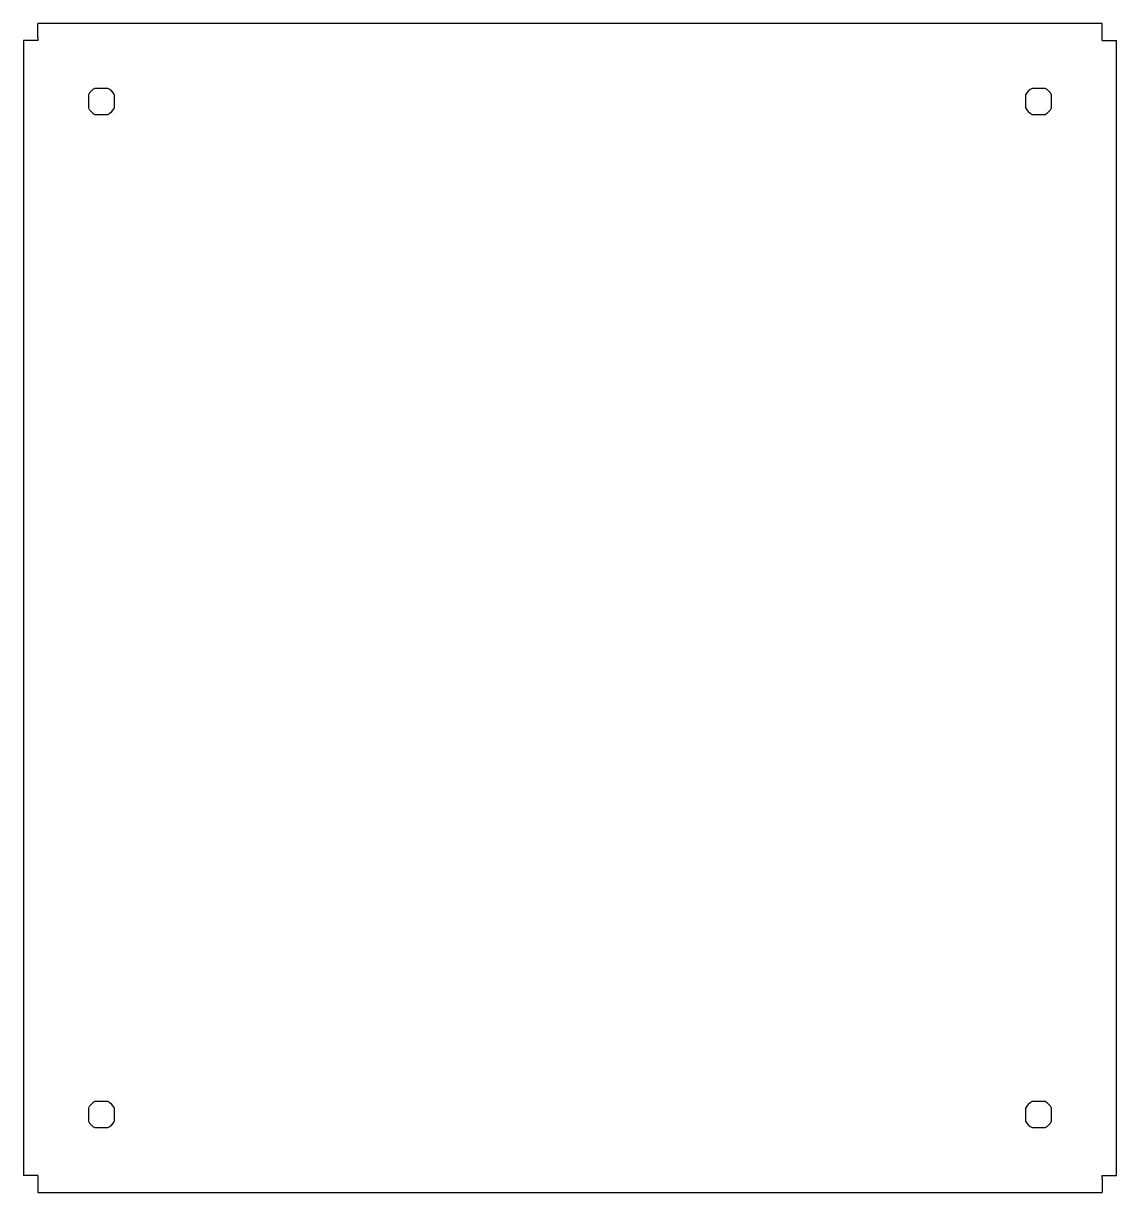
# Model space of a CAD drawing. Header units: millimetres. Extents: x -8 to 594, y -8 to 636.
import ezdxf

# ---------------------------------------------------------------- set-up
doc = ezdxf.new("R2010")
doc.units = ezdxf.units.MM

msp = doc.modelspace()

# ---------------------------------------------------------------- linework, layer by layer
at = {"color": 7, "linetype": 'Continuous', "lineweight": 25}
for p, q in [((0, 627.95), (0, 635.95)), ((586, 635.95), (0, 635.95)), ((586, 627.95), (586, 635.95)), ((-7.95, 626.5), (-7.95, 1.5)), ((0.05, 626.5), (-7.95, 626.5)), ((0.05, 627.95), (0, 627.95)), ((0.05, 627.95), (0.05, 626.5)), ((585.95, 627.95), (586, 627.95)), ((585.95, 626.5), (585.95, 627.95)), ((585.95, 626.5), (593.95, 626.5)), ((593.95, 1.5), (593.95, 626.5)), ((38.59, 600.15), (31.41, 600.15)), ((554.59, 600.15), (547.41, 600.15)), ((27.85, 596.59), (27.85, 589.41)), ((42.15, 589.41), (42.15, 596.59)), ((543.85, 596.59), (543.85, 589.41)), ((558.15, 589.41), (558.15, 596.59)), ((31.41, 585.85), (38.59, 585.85)), ((547.41, 585.85), (554.59, 585.85)), ((38.59, 42.15), (31.41, 42.15)), ((554.59, 42.15), (547.41, 42.15)), ((27.85, 38.59), (27.85, 31.41)), ((42.15, 31.41), (42.15, 38.59)), ((543.85, 38.59), (543.85, 31.41)), ((558.15, 31.41), (558.15, 38.59)), ((31.41, 27.85), (38.59, 27.85)), ((547.41, 27.85), (554.59, 27.85)), ((0.05, 1.5), (-7.95, 1.5)), ((0, 0.05), (0, -7.95)), ((0.05, 0.05), (0, 0.05)), ((0.05, 1.5), (0.05, 0.05)), ((585.95, 1.5), (593.95, 1.5)), ((585.95, 0.05), (585.95, 1.5)), ((585.95, 0.05), (586, 0.05)), ((586, 0.05), (586, -7.95)), ((0, -7.95), (586, -7.95))]:
    msp.add_line(p, q, dxfattribs=at)
for centre, start, end in [((35, 593), 116.65168, 153.34832), ((35, 593), 26.65168, 63.34832), ((551, 593), 116.65168, 153.34832), ((551, 593), 26.65168, 63.34832), ((35, 593), 206.65168, 243.34832), ((35, 593), 296.65168, 333.34832), ((551, 593), 206.65168, 243.34832), ((551, 593), 296.65168, 333.34832), ((35, 35), 116.65168, 153.34832), ((35, 35), 26.65168, 63.34832), ((551, 35), 116.65168, 153.34832), ((551, 35), 26.65168, 63.34832), ((35, 35), 206.65168, 243.34832), ((35, 35), 296.65168, 333.34832), ((551, 35), 206.65168, 243.34832), ((551, 35), 296.65168, 333.34832)]:
    msp.add_arc(centre, 8, start, end, dxfattribs=at)

doc.saveas('drawing.dxf')
